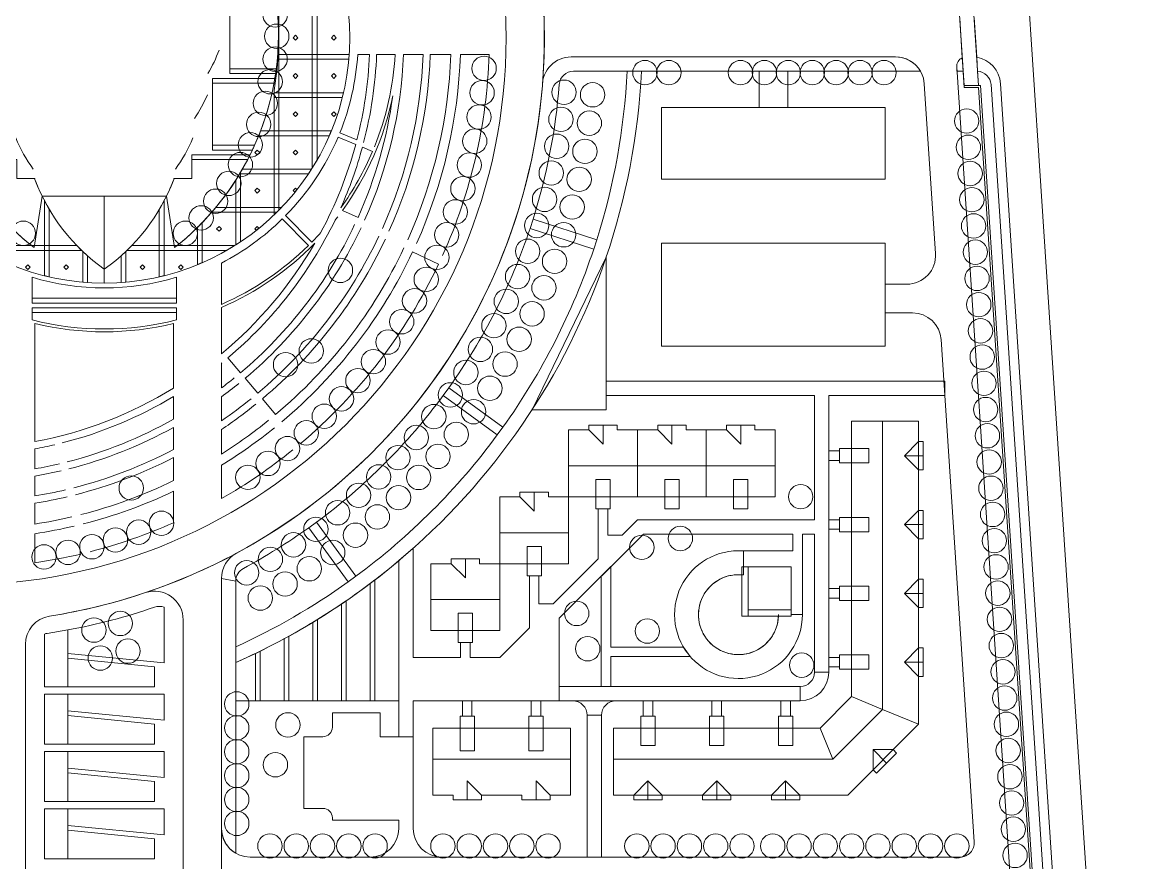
# Model space of a CAD drawing. Header units: metres. Extents: x -15673 to 64769, y -87680 to 34131.
# Drawn here: x 37935 to 61505, y -63884 to -46309 of the extents above; entities that cross this region are included whole.
import ezdxf

# ---------------------------------------------------------------- set-up
doc = ezdxf.new("R2010")
doc.units = ezdxf.units.M
for name, color, linetype, lineweight in [('11', 7, 'Continuous', 13), ('14', 7, 'Continuous', 13), ('16', 7, 'Continuous', 13), ('17', 7, 'Continuous', 13), ('29', 7, 'Continuous', 13), ('39', 7, 'Continuous', 13), ('41', 7, 'Continuous', 13), ('42', 7, 'Continuous', 13), ('43', 7, 'Continuous', 13), ('44', 7, 'Continuous', 13), ('9', 7, 'Continuous', 13)]:
    doc.layers.add(name, color=color, linetype=linetype, lineweight=lineweight)

msp = doc.modelspace()

# ---------------------------------------------------------------- linework, layer by layer
at = {"layer": '11'}
for centre in [(43218.526, -46150.501), (43252.526, -46595.501), (43217.526, -47075.501), (47588.594, -47267.772), (50952.28, -47356.684), (51452.28, -47356.684), (52952.28, -47356.684), (53452.28, -47356.684), (53952.28, -47356.684), (54452.28, -47356.684), (54952.28, -47356.684), (55452.28, -47356.684), (55952.28, -47356.684), (43113.526, -47547.501), (47546.91, -47778.418), (49260.04, -47767.246), (49857.625, -47821.03), (43012.281, -47998.764), (47481.514, -48286.571), (49196.162, -48334.177), (42874.117, -48440.125), (49790.732, -48414.717), (57682.37, -48369.736), (47392.546, -48791.132), (42699.978, -48868.569), (49106.914, -48897.671), (49697.271, -49004.805), (57718.533, -48918.546), (42491.052, -49281.17), (47280.2, -49291.007), (48992.474, -49456.594), (57754.696, -49467.356), (42248.768, -49675.108), (49577.431, -49590.107), (47144.719, -49785.114), (41974.781, -50047.694), (48853.073, -50009.82), (49431.451, -50169.442), (57790.86, -50016.165), (41670.961, -50396.381), (46986.396, -50272.382), (48688.992, -50556.234), (57827.023, -50564.975), (37950.563, -50718.787), (41339.385, -50718.787), (46805.574, -50751.757), (49251.499, -50749.771), (48500.562, -51094.737), (57863.186, -51113.785), (46602.644, -51222.199), (49062.303, -51305.561), (44584.13, -51495.483), (48288.162, -51624.243), (46378.048, -51682.691), (48839.879, -51860.058), (57899.349, -51662.595), (46132.269, -52132.235), (48052.219, -52143.687), (57935.513, -52211.405), (45865.842, -52569.857), (48592.8, -52404.017), (47793.209, -52652.023), (57971.676, -52760.214), (45579.343, -52994.61), (48321.567, -52936.344), (43974.13, -53180.483), (47511.654, -53148.226), (43436.13, -53467.483), (45273.392, -53405.573), (48026.723, -53455.965), (58007.839, -53309.024), (47208.12, -53631.297), (44948.652, -53801.857), (47708.864, -53961.836), (58044.003, -53857.834), (44605.827, -54182.603), (46883.218, -54100.265), (47368.629, -54452.936), (58080.166, -54406.644), (44245.659, -54546.986), (46537.604, -54554.183), (43868.928, -54894.218), (47006.703, -54928.277), (46171.973, -54992.138), (58116.329, -54955.454), (43476.449, -55223.547), (46623.816, -55386.902), (43069.074, -55534.259), (45787.061, -55413.249), (58152.492, -55504.264), (42647.683, -55825.681), (45383.644, -55816.666), (46220.738, -55827.886), (40208.13, -56048.483), (58188.656, -56053.073), (44962.533, -56201.578), (45798.281, -56250.343), (54209.578, -56230.153), (44524.578, -56567.209), (40840.64, -56786.503), (45357.297, -56653.421), (58224.819, -56601.883), (40363.401, -56972.89), (44070.66, -56912.823), (44898.672, -57036.308), (39385.511, -57278.093), (39878.008, -57136.872), (43601.692, -57237.725), (50887.578, -57290.153), (51694.578, -57105.153), (58260.982, -57150.693), (38383.486, -57491.08), (38886.977, -57396.248), (44423.331, -57398.234), (43118.621, -57541.259), (43932.231, -57738.469), (58297.146, -57699.503), (42622.418, -57822.814), (43426.36, -58056.328), (42906.739, -58351.172), (58333.309, -58248.313), (49526.578, -58673.153), (39980.214, -58882.678), (58369.472, -58797.122), (39426.989, -59022.079), (51002.578, -59042.153), (49756.578, -59411.153), (58405.636, -59345.932), (39560.501, -59607.035), (40139.837, -59461.056), (54232.578, -59756.153), (58441.799, -59894.742), (42415.759, -60566.611), (58477.962, -60443.552), (42415.759, -61066.611), (43484.578, -61005.153), (58514.125, -60992.362), (42415.759, -61566.611), (58550.289, -61541.172), (43224.578, -61839.153), (42415.759, -62066.611), (58586.452, -62089.981), (42415.759, -62566.611), (58622.615, -62638.791), (42415.759, -63066.611), (58658.779, -63187.601), (43109.188, -63539.466), (43659.188, -63539.466), (44209.188, -63539.466), (44759.188, -63539.466), (45309.188, -63539.466), (46727.188, -63539.466), (47277.188, -63539.466), (47827.188, -63539.466), (48377.188, -63539.466), (48927.188, -63539.466), (50783.188, -63539.466), (51333.188, -63539.466), (51883.188, -63539.466), (52433.188, -63539.466), (52983.188, -63539.466), (53626.188, -63539.466), (54176.188, -63539.466), (54726.188, -63539.466), (55276.188, -63539.466), (55826.188, -63539.466), (56376.188, -63539.466), (56926.188, -63539.466), (57476.188, -63539.466), (58694.942, -63736.411)]:
    msp.add_circle(centre, 255.324, dxfattribs=at)
at = {"layer": '14'}
for points in [[(57459.775, -45050.506), (57632.337, -47667.645), (57932.988, -47667.645), (59033.844, -64363.588), (60134.699, -81059.531), (59026.199, -81748.545), (41939.885, -79361.61), (41588.156, -79381.719), (40387.355, -79381.719), (37446.901, -78970.941), (37446.901, -78703.654), (17180.381, -75872.447), (9853.798, -47559.268), (10153.35, -47559.268), (9731.136, -45927.645)], [(43241.39, -47277.645), (42267.76, -47277.645), (42267.76, -47377.645), (43227.556, -47377.645), (43227.556, -47377.646)], [(57970.438, -47627.645), (57930.351, -47627.645), (57910.61, -47328.242)], [(58191.054, -47607.908), (59393.058, -65837.91), (60595.063, -84067.912), (41703.467, -81428.78)], [(41907.76, -47577.645), (41907.76, -47477.645), (43211.903, -47477.645)], [(41934.351, -79401.225), (59035.011, -81790.165), (60176.191, -81080.838), (57970.438, -47627.645)], [(42789.156, -48877.645), (41907.76, -48877.645), (41907.76, -48977.645), (42743.049, -48977.645)], [(42694.558, -49077.645), (41474.76, -49077.645), (41474.76, -49177.645), (42643.615, -49177.645)], [(38880.144, -59019.256), (38880.144, -59510.159), (40894.974, -59707.53), (40894.974, -58542.989)]]:
    msp.add_lwpolyline(points, dxfattribs=at)
for points in [[(38134.974, -52077.645), (41154.974, -52077.645), (41154.974, -52177.645), (38134.974, -52177.645)], [(38134.974, -52377.645), (41154.974, -52377.645), (41154.974, -52277.645), (38134.974, -52277.645)], [(38880.144, -60710.159), (40894.974, -60907.53), (40894.974, -60358.821), (38880.144, -60358.821)], [(38880.144, -61910.159), (40894.974, -62107.53), (40894.974, -61558.821), (38880.144, -61558.821)], [(38880.144, -63110.159), (40894.974, -63307.53), (40894.974, -62758.821), (38880.144, -62758.821)]]:
    msp.add_lwpolyline(points, close=True, dxfattribs=at)
for centre, radius, start, end in [((37607.634, -46549.197), 5680.655, 351.61426, 352.63249), ((57891.704, -47627.645), 300, 3.77237, 86.38686), ((37607.634, -46549.197), 5680.655, 349.56942, 350.59335), ((37607.634, -46549.197), 5680.655, 334.69134, 335.80202), ((37607.634, -46549.197), 5680.655, 332.43842, 333.57039), ((36598.04, -46627.645), 12600, 280.43497, 288.9864), ((40794.974, -58825.832), 300, 70.52878, 108.9864)]:
    msp.add_arc(centre, radius, start, end, dxfattribs=at)
at = {"layer": '16'}
for p, q in [((57609.919, -47327.645), (57591.303, -47045.307)), ((57910.61, -47328.242), (57891.342, -47036.013)), ((57891.342, -47036.013), (57910.61, -47328.242)), ((49459.222, -47327.645), (56716.21, -47327.645)), ((53011.838, -57366.2), (53011.838, -57868.586)), ((42094.974, -63171.79), (42094.974, -57939.14)), ((42394.974, -59371.097), (42394.974, -59699.966)), ((54499.47, -59901.661), (54799.47, -59901.661)), ((50344.543, -60501.661), (49444.543, -60501.661))]:
    msp.add_line(p, q, dxfattribs=at)
for points in [[(53338.688, -48083.466), (53938.688, -48083.466), (53938.688, -47327.645), (53338.688, -47327.645)], [(48611.877, -50426.031), (49943.394, -50858.667), (49881.59, -51048.879), (48550.073, -50616.243)], [(50142.209, -51215.183), (50142.209, -54414.75), (48591.831, -54414.75)], [(57225.628, -53814.75), (57225.628, -54114.75), (54799.47, -54114.75), (54799.47, -59901.661), (54499.47, -59901.661), (54499.47, -57012.531), (54245.188, -57012.531), (54245.188, -58698.466), (54011.838, -58698.466), (54011.838, -57698.466), (53011.838, -57698.466), (53011.838, -57366.2), (54045.188, -57366.2), (54045.188, -57012.531), (50920.473, -57012.531), (49159.159, -58773.844), (49159.159, -60501.661), (46106.069, -60501.661), (46106.069, -61251.661), (45806.069, -61251.661), (45806.07, -57568.495), (46106.069, -57308.815), (46106.069, -59591.889), (47096.209, -59591.889), (47096.209, -59283.325), (47296.209, -59283.325), (47296.209, -59591.889), (47916.851, -59591.889), (48536.209, -58972.531), (48536.209, -57883.325), (48736.209, -57883.325), (48736.209, -58472.531), (49036.209, -58472.531), (49976.209, -57532.531), (49976.209, -56483.325), (50176.209, -56483.325), (50176.209, -57032.531), (50476.209, -57032.531), (50796.209, -56712.531), (54499.47, -56712.531), (54499.47, -54114.75), (50142.209, -54114.75), (50142.209, -53814.75)], [(46850.112, -53952.605), (47982.768, -54775.528), (47865.211, -54937.331), (46732.555, -54114.408)], [(54799.47, -55472.531), (55025.099, -55472.531), (55025.099, -55272.531), (54799.47, -55272.531)], [(44084.803, -56762.16), (43923, -56879.717), (44745.922, -58012.373), (44907.726, -57894.816)], [(54799.47, -56912.531), (55025.099, -56912.531), (55025.099, -56712.531), (54799.47, -56712.531)], [(50039.816, -57893.187), (50039.816, -60201.661), (50239.816, -60201.661), (50239.816, -59575.466), (51900.793, -59575.466), (51756.917, -59375.466), (50239.816, -59375.466), (50239.816, -57693.187)], [(53111.838, -57698.466), (52981.838, -57698.466), (52981.838, -58728.466), (53111.838, -58728.466)], [(54799.47, -58352.531), (55025.099, -58352.531), (55025.099, -58152.531), (54799.47, -58152.531)], [(54011.838, -58598.466), (53111.838, -58598.466), (53111.838, -58728.466), (54011.838, -58728.466)], [(54799.47, -59792.531), (55025.099, -59792.531), (55025.099, -59592.531), (54799.47, -59592.531)], [(49159.159, -60201.661), (54199.47, -60201.661), (54199.47, -60501.661), (49159.159, -60501.661)], [(47135.099, -60822.531), (47335.099, -60822.531), (47335.099, -60501.661), (47135.099, -60501.661)], [(48575.099, -60822.531), (48775.099, -60822.531), (48775.099, -60501.661), (48575.099, -60501.661)], [(50915.099, -60822.531), (51115.099, -60822.531), (51115.099, -60501.661), (50915.099, -60501.661)], [(52355.099, -60822.531), (52555.099, -60822.531), (52555.099, -60501.661), (52355.099, -60501.661)], [(53795.099, -60822.531), (53995.099, -60822.531), (53995.099, -60501.661), (53795.099, -60501.661)], [(49744.543, -63771.79), (50044.543, -63771.79), (50044.543, -60801.661), (49744.543, -60801.661)]]:
    msp.add_lwpolyline(points, close=True, dxfattribs=at)
for points in [[(57473.911, -47240.804), (57479.637, -47327.645), (57609.919, -47327.645)], [(58191.054, -47607.908), (60595.063, -84067.912), (60797.36, -84096.173), (58390.187, -47588.17)], [(42094.974, -57939.14), (42394.974, -57995.908), (42394.974, -63691.405)], [(41294.974, -58807.039), (41294.974, -76276.821), (37994.974, -76276.821), (37994.974, -59321.532)]]:
    msp.add_lwpolyline(points, dxfattribs=at)
msp.add_circle((36598.04, -46627.645), 11450, dxfattribs=at)
for centre, radius, start, end in [((49410.596, -47631.541), 603.897, 90.14471, 180.15558), ((49409.071, -47627.645), 600, 90, 180.52647), ((56196.595, -47627.645), 600, 29.99998, 90.00001), ((57673.478, -47227.645), 200, 114.25969, 183.77236), ((57791.487, -47627.645), 600, 3.77237, 80.42), ((36598.04, -46627.645), 14300, 293.91494, 357.19419), ((49459.222, -47627.645), 300, 89.99996, 175.55406), ((49459.222, -47627.645), 300, 90, 175.55401), ((36598.04, -46627.645), 14000, 342.40926, 357.13402), ((57891.704, -47627.645), 300, 3.77237, 86.38687), ((36598.04, -46627.645), 12600, 342.45473, 355.55401), ((36598.041, -46627.646), 12250, 298.32481, 355.29161), ((36598.04, -46627.645), 12600, 324.45473, 341.54527), ((36598.04, -46627.645), 14000, 324.40926, 341.59074), ((36598.04, -46627.645), 12600, 306.45473, 323.54527), ((36598.04, -46627.645), 14000, 306.40926, 323.59074), ((42694.974, -57939.14), 600, 118.32483, 180.00001), ((42694.974, -57939.14), 600, 118.32482, 180), ((52908.954, -58698.466), 1336.233, 85.58413, 0), ((42694.974, -57995.908), 300, 118.20518, 180), ((42694.974, -57995.908), 300, 118.20514, 180.00006), ((52908.954, -58698.466), 836.233, 82.93288, 0), ((40694.974, -58807.039), 600, 360, 108.59203), ((36598.04, -46627.645), 14000, 294.46056, 305.59074), ((36598.043, -46627.655), 12249.99, 278.94019, 288.59204), ((38594.974, -59321.532), 600, 98.9402, 180.00001), ((54199.469, -59901.66), 300, 270.00002, 359.99998), ((54199.47, -59901.66), 600, 270.00001, 359.99999), ((49444.544, -60801.66), 300, 359.99996, 90.00004), ((50344.543, -60801.66), 300, 89.99999, 180.00001), ((42694.974, -63171.79), 600, 180, 240)]:
    msp.add_arc(centre, radius, start, end, dxfattribs=at)
at = {"layer": '17'}
for p, q in [((45727.98, -46977.645), (45341.038, -46977.645)), ((46311.737, -46977.645), (45901.459, -46977.645)), ((46892.092, -46977.645), (46461.833, -46977.645)), ((47692.521, -46977.645), (47092.205, -46977.645)), ((50580.529, -47327.645), (49459.222, -47327.645)), ((45255.099, -49005.555), (45043.043, -48917.718)), ((38344.239, -49939.835), (38175.49, -51018.205)), ((40945.709, -49939.835), (41114.458, -51018.205)), ((44951.746, -50385.465), (44626.622, -50239.212)), ((48611.877, -50426.031), (49943.394, -50858.667)), ((46635.634, -51366.498), (46093.061, -51110.344)), ((42094.974, -53954.945), (42094.974, -53435.451)), ((42494.012, -53637.861), (42230.109, -53324.085)), ((42854.465, -54066.433), (42590.562, -53752.657)), ((47982.768, -54775.528), (46850.112, -53952.605)), ((41094.974, -54133.649), (41094.974, -54607.82)), ((42094.974, -54644.011), (42094.974, -54141.62)), ((43227.79, -54510.311), (42951.014, -54181.229)), ((47865.211, -54937.33), (46732.555, -54114.408)), ((41094.974, -54779.559), (41094.974, -55244.837)), ((42094.974, -55338.198), (42094.974, -54825.244)), ((38194.974, -55647.368), (38194.974, -55230.686)), ((41094.974, -55413.685), (41094.974, -55894.122)), ((42094.974, -56270.971), (42094.974, -55573.802)), ((38194.974, -56215.565), (38194.974, -55799.663)), ((41094.974, -56775.926), (41094.974, -56115.932)), ((38194.974, -56803.096), (38194.974, -56367.599)), ((38194.974, -57612.171), (38194.974, -57005.497)), ((43923, -56879.717), (44745.922, -58012.373)), ((42394.974, -59371.097), (42394.974, -57995.908))]:
    msp.add_line(p, q, dxfattribs=at)
for points in [[(43241.39, -47277.645), (42267.76, -47277.645), (42267.76, -45977.645), (43259.464, -45977.646)], [(43194.417, -47577.645), (41907.76, -47577.645), (41907.76, -48877.645), (42789.156, -48877.645), (42789.157, -48877.645)], [(36646.333, -49177.645), (37815.188, -49177.645), (37815.188, -49575.466), (38190.81, -49575.466), (38193.453, -49592.192)], [(42643.615, -49177.645), (41474.76, -49177.645), (41474.76, -49575.466), (41099.138, -49575.466), (41096.495, -49592.192)], [(41154.974, -51638.123), (41154.974, -52177.645), (38134.974, -52177.645), (38134.974, -51638.123)], [(41154.974, -52530.641), (41154.974, -52277.645), (38134.974, -52277.645), (38134.974, -52530.641)]]:
    msp.add_lwpolyline(points, dxfattribs=at)
for points in [[(38880.144, -59610.637), (38880.144, -60208.821), (40694.974, -60208.821), (40694.974, -59788.417)], [(38880.144, -60810.637), (38880.144, -61408.821), (40694.974, -61408.821), (40694.974, -60988.417)], [(38880.144, -62010.637), (38880.144, -62608.821), (40694.974, -62608.821), (40694.974, -62188.417)], [(38880.144, -63210.637), (38880.144, -63808.821), (40694.974, -63808.821), (40694.974, -63388.417)]]:
    msp.add_lwpolyline(points, close=True, dxfattribs=at)
msp.add_circle((46805.574, -50751.757), 255.324, dxfattribs=at)
for centre, radius, start, end in [((37607.634, -46549.197), 5680.655, 352.63249, 5.7745), ((36598.04, -46627.645), 8750, 345.48841, 357.70756), ((36598.04, -46627.645), 9310, 335.77994, 357.84552), ((39637.445, -46626.601), 6100.643, 337.98759, 356.70125), ((36598.04, -46627.645), 9720, 335.77994, 357.93644), ((36598.04, -46627.645), 9870, 335.77994, 357.96781), ((36598.04, -46627.645), 10300, 335.77994, 358.05268), ((36598.04, -46627.645), 10500, 335.77994, 358.08979), ((36598.04, -46627.645), 11100, 335.77994, 358.19308), ((49459.222, -47627.645), 300, 90, 175.55401), ((36598.04, -46627.645), 14000, 342.40926, 357.13402), ((37607.634, -46549.197), 5680.655, 335.80202, 349.56942), ((36598.04, -46627.645), 12600, 342.45473, 355.55401), ((39644.974, -46627.645), 6153.066, 324.05886, 348.64144), ((36598.04, -46627.645), 9160, 335.77994, 352.39769), ((36598.04, -46627.645), 8750, 336.02479, 344.8277), ((39625.967, -46615.899), 6115.357, 324.31534, 336.99801), ((41682.314, -46549.197), 5680.655, 207.56158, 231.87878), ((37607.634, -46549.197), 5680.655, 308.12122, 332.43842), ((42009.867, -48143.386), 4082.163, 200.78801, 206.10852), ((37280.081, -48143.386), 4082.163, 333.89147, 339.21199), ((39644.974, -46627.645), 6153.066, 321.68156, 322.52263), ((36598.04, -46627.645), 8750, 310.06566, 334.15036), ((36598.04, -46627.645), 9160, 310.06566, 334.72751), ((36598.04, -46627.645), 9310, 310.06566, 334.72751), ((36598.04, -46627.645), 12600, 324.45473, 341.54527), ((36598.04, -46627.645), 9720, 310.06566, 334.72751), ((36598.04, -46627.645), 9870, 310.06566, 334.72751), ((36598.04, -46627.645), 10300, 310.06566, 334.72751), ((36598.04, -46627.645), 10500, 310.06566, 334.72751), ((36598.04, -46627.645), 14000, 324.40926, 341.59074), ((36598.04, -46627.645), 11100, 310.06566, 334.72751), ((39644.974, -46627.645), 5233.066, 253.22885, 286.77115), ((39644.974, -46627.645), 6093.066, 255.65129, 284.34871), ((36598.039, -46627.644), 8750.002, 308.91899, 309.01323), ((36598.04, -46627.645), 9160, 306.8772, 309.01323), ((36598.04, -46627.645), 9310, 306.18776, 309.01323), ((36598.04, -46627.645), 8750, 284.35137, 300.92631), ((36598.04, -46627.645), 9720, 304.43898, 309.01323), ((36598.04, -46627.645), 12600, 306.45473, 323.54527), ((36598.04, -46627.645), 9870, 303.84399, 309.01323), ((36598.04, -46627.645), 9160, 284.35137, 299.40183), ((36598.04, -46627.645), 10300, 302.25463, 309.01323), ((36598.04, -46627.645), 9310, 284.35137, 298.88295), ((36598.04, -46627.645), 10500, 301.56849, 309.01323), ((36598.04, -46627.645), 8750, 280.5158, 283.29894), ((36598.04, -46627.645), 14000, 306.40926, 323.59074), ((36598.04, -46627.645), 9720, 284.35137, 297.55808), ((36598.04, -46627.645), 11100, 299.68421, 309.01323), ((36598.04, -46627.645), 9160, 280.04012, 283.29894), ((36598.04, -46627.645), 9870, 284.35137, 297.1046), ((36598.04, -46627.645), 9310, 279.87672, 283.29894), ((36598.04, -46627.645), 9720, 279.4562, 283.29894), ((36598.04, -46627.645), 10300, 284.35137, 295.88686), ((36598.04, -46627.645), 9870, 279.3112, 283.29894), ((36598.04, -46627.645), 10500, 284.35137, 295.35842), ((36598.04, -46627.645), 10300, 278.91924, 283.29894), ((36598.04, -46627.645), 11100, 284.35137, 293.89922), ((36598.04, -46627.645), 10500, 278.748, 283.29894), ((36598.04, -46627.645), 12600, 298.20518, 305.54527), ((36598.04, -46627.645), 11100, 278.27173, 283.29894), ((42694.974, -57995.908), 300, 118.20518, 180), ((36598.04, -46627.645), 14000, 294.46056, 305.59074)]:
    msp.add_arc(centre, radius, start, end, dxfattribs=at)
at = {"layer": '29'}
for p, q in [((45190.915, -46977.645), (44946.5, -46977.645)), ((44572.523, -48614.586), (44928.925, -48762.21)), ((43437.232, -50349.198), (43985.462, -50904.506)), ((42094.934, -51342.034), (42094.974, -52206.441)), ((42094.974, -52271.91), (42094.974, -53241.549)), ((38194.974, -55078.077), (38194.974, -52607.422)), ((41094.974, -52607.422), (41094.974, -53958.238))]:
    msp.add_line(p, q, dxfattribs=at)
for points in [[(44903.755, -48859.957), (44903.3, -48859.835), (44534.473, -48707.062)], [(43914.351, -50974.815), (43914.298, -50974.761), (43366.298, -50419.678)], [(52981.838, -57865.415), (52981.838, -58728.466), (53744.649, -58728.466)], [(38394.974, -59104.569), (38394.974, -60208.821), (38880.144, -60208.821), (38880.144, -59019.256), (38450.859, -59090.673)]]:
    msp.add_lwpolyline(points, dxfattribs=at)
for points in [[(38880.144, -61408.821), (38394.974, -61408.821), (38394.974, -60358.821), (38880.144, -60358.821)], [(38880.144, -62608.821), (38394.974, -62608.821), (38394.974, -61558.821), (38880.144, -61558.821)], [(38880.144, -63808.821), (38394.974, -63808.821), (38394.974, -62758.821), (38880.144, -62758.821)]]:
    msp.add_lwpolyline(points, close=True, dxfattribs=at)
for centre, radius, start, end in [((39644.974, -46627.645), 5313.066, 338.03918, 356.22289), ((36598.04, -46627.645), 8600, 345.62867, 357.66755), ((39644.974, -46627.645), 5313.302, 315.53914, 336.96082), ((36598.04, -46627.645), 8600.471, 331.6415, 344.95623), ((39644.974, -46627.645), 5312.981, 297.45988, 314.4608), ((39644.974, -46627.645), 6093.551, 315.42304, 317.90212), ((36598.04, -46627.645), 8600, 309.73058, 329.99467), ((39644.974, -46627.645), 6153.066, 293.46417, 315.65708), ((39644.974, -46627.645), 6093.066, 293.7093, 314.48273), ((39644.974, -46627.645), 6153.066, 256.36977, 283.63023), ((36598.04, -46627.645), 8600, 280.70136, 301.52693), ((52908.954, -58698.466), 836.233, 84.99994, 357.94406), ((38494.974, -59387.412), 300, 98.45596, 109.47122)]:
    msp.add_arc(centre, radius, start, end, dxfattribs=at)
at = {"layer": '39'}
for points in [[(57763.064, -45090.506), (57930.351, -47627.645), (57629.7, -47627.645), (57462.412, -45090.506)], [(55977.188, -49583.466), (51300.188, -49583.466), (51300.188, -48083.466), (55977.188, -48083.466)], [(51300.188, -53083.466), (55977.188, -53083.466), (55977.188, -50926.466), (51300.188, -50926.466)], [(55925.099, -60681.77), (56675.099, -60992.43), (56675.099, -54652.531), (55925.099, -54652.531)], [(49356.209, -54833.325), (49356.209, -55583.325), (50796.209, -55583.325), (50796.209, -54833.325), (50372.99, -54833.325), (50372.99, -54733.325), (50076.209, -54733.325), (50076.209, -55130.107), (49779.427, -54833.325)], [(50796.209, -54833.325), (50796.209, -55583.325), (52236.209, -55583.325), (52236.209, -54833.325), (51812.99, -54833.325), (51812.99, -54733.325), (51516.209, -54733.325), (51516.209, -55130.107), (51219.427, -54833.325)], [(52236.209, -54833.325), (52236.209, -55583.325), (53676.209, -55583.325), (53676.209, -54833.325), (53252.99, -54833.325), (53252.99, -54733.325), (52956.209, -54733.325), (52956.209, -55130.107), (52659.427, -54833.325)], [(56378.317, -55372.531), (56775.099, -55372.531), (56775.099, -55075.749), (56675.099, -55075.749)], [(47916.209, -56233.325), (47916.209, -56983.325), (49356.209, -56983.325), (49356.209, -56233.325), (48932.99, -56233.325), (48932.99, -56133.325), (48636.209, -56133.325), (48636.209, -56530.107), (48339.427, -56233.325)], [(56378.317, -56812.531), (56775.099, -56812.531), (56775.099, -56515.749), (56675.099, -56515.749)], [(46476.209, -57633.325), (46476.209, -58383.325), (47916.209, -58383.325), (47916.209, -57633.325), (47492.99, -57633.325), (47492.99, -57533.325), (47196.209, -57533.325), (47196.209, -57930.107), (46899.427, -57633.325)], [(56378.317, -58252.531), (56775.099, -58252.531), (56775.099, -57955.749), (56675.099, -57955.749)], [(56378.317, -59692.531), (56775.099, -59692.531), (56775.099, -59395.749), (56675.099, -59395.749)], [(55275.099, -60412.531), (55925.099, -60681.77), (54884.338, -61722.531), (54615.099, -61072.531)], [(46515.099, -61072.531), (49395.099, -61072.531), (49395.099, -61722.531), (46515.099, -61722.531)], [(50295.099, -61072.531), (54615.099, -61072.531), (54884.338, -61722.531), (50295.099, -61722.531)], [(55725.192, -61522.624), (56005.759, -61803.191), (56215.615, -61593.335), (56144.905, -61522.624)], [(47235.099, -62175.749), (47235.099, -62572.531), (47531.88, -62572.531), (47531.88, -62472.531)], [(48675.099, -62175.749), (48675.099, -62572.531), (48971.88, -62572.531), (48971.88, -62472.531)], [(51015.099, -62175.749), (51015.099, -62572.531), (51311.88, -62572.531), (51311.88, -62472.531)], [(52455.099, -62175.749), (52455.099, -62572.531), (52751.88, -62572.531), (52751.88, -62472.531)], [(53895.099, -62175.749), (53895.099, -62572.531), (54191.88, -62572.531), (54191.88, -62472.531)]]:
    msp.add_lwpolyline(points, close=True, dxfattribs=at)
for centre, radius, start, end in [((39144.086, -45810.398), 3093.88, 329.59893, 339.63368), ((37819.058, -45986.524), 4385.492, 327.8529, 335.30067), ((40859.454, -47424.219), 3331.798, 202.95099, 215.86356), ((38430.494, -47424.219), 3331.798, 324.13644, 337.04901), ((42009.867, -48143.386), 4082.164, 200.78801, 234.59703), ((37280.081, -48143.386), 4082.164, 305.40298, 339.21199)]:
    msp.add_arc(centre, radius, start, end, dxfattribs=at)
at = {"layer": '41'}
for points in [[(44094.974, -47076.751), (43994.974, -47076.751), (43994.974, -46976.751), (44094.974, -46976.751)], [(43294.974, -47876.751), (43194.974, -47876.751), (43194.974, -47776.751), (43294.974, -47776.751)], [(44094.974, -47876.751), (43994.974, -47876.751), (43994.974, -47776.751), (44094.974, -47776.751)], [(43294.974, -48676.751), (43194.974, -48676.751), (43194.974, -48576.751), (43294.974, -48576.751)], [(44094.974, -48676.751), (43994.974, -48676.751), (43994.974, -48576.751), (44094.974, -48576.751)], [(43294.974, -49476.751), (43194.974, -49476.751), (43194.974, -49376.751), (43294.974, -49376.751)], [(42494.974, -50276.751), (42394.974, -50276.751), (42394.974, -50176.751), (42494.974, -50176.751)], [(43253.207, -50276.751), (43194.974, -50276.751), (43194.974, -50176.751), (43294.974, -50176.751), (43294.974, -50234.995)], [(38394.974, -51076.751), (38494.974, -51076.751), (38494.974, -50976.751), (38394.974, -50976.751)], [(40894.974, -51076.751), (40794.974, -51076.751), (40794.974, -50976.751), (40894.974, -50976.751)], [(41694.974, -51076.751), (41594.974, -51076.751), (41594.974, -50976.751), (41694.974, -50976.751)]]:
    msp.add_lwpolyline(points, close=True, dxfattribs=at)
at = {"layer": '42'}
for points in [[(43294.974, -43018.508), (43194.974, -43018.508), (43194.974, -45523.779), (43221.033, -45677.645), (43235.649, -45777.645), (43248.456, -45877.645), (43259.464, -45977.645), (43276.067, -46176.751), (43294.974, -46627.645)], [(44094.974, -44069.156), (43994.974, -43902.6), (43994.974, -49352.691), (44094.974, -49186.135)], [(43294.974, -50234.995), (43194.974, -50335.188), (43194.974, -47729.724), (43221.033, -47575.857), (43235.649, -47475.857), (43248.456, -47375.857), (43259.464, -47275.857), (43276.067, -47076.751), (43294.974, -46625.857)], [(43644.974, -46676.751), (43594.974, -46626.751), (43644.974, -46576.751), (43694.974, -46626.751)], [(44444.974, -46676.751), (44394.974, -46626.751), (44444.974, -46576.751), (44494.974, -46626.751)], [(44758.199, -47076.751), (43276.067, -47076.751), (43281.753, -46976.751), (44766.033, -46976.751)], [(43644.974, -47476.751), (43594.974, -47426.751), (43644.974, -47376.751), (43694.974, -47426.751)], [(44444.974, -47476.751), (44394.974, -47426.751), (44444.974, -47376.751), (44494.974, -47426.751)], [(44623.291, -47876.751), (43194.974, -47876.751), (43194.974, -47776.751), (44647.355, -47776.751)], [(43644.974, -48276.751), (43594.974, -48226.751), (43644.974, -48176.751), (43694.974, -48226.751)], [(44444.974, -48276.751), (44394.974, -48226.751), (44444.974, -48176.751), (44494.974, -48226.751)], [(44350.524, -48676.751), (42874.831, -48676.751), (42914.127, -48576.751), (44392.856, -48576.751)], [(42844.974, -49076.751), (42794.974, -49026.751), (42844.974, -48976.751), (42894.974, -49026.751)], [(43644.974, -49076.751), (43594.974, -49026.751), (43644.974, -48976.751), (43694.974, -49026.751)], [(42494.974, -50895.034), (42494.974, -49444.668), (42394.974, -49607.174), (42394.974, -50960.124)], [(43913.554, -49476.751), (42475.824, -49476.751), (42534.579, -49376.751), (43978.674, -49376.751)], [(42844.974, -49876.751), (42794.974, -49826.751), (42844.974, -49776.751), (42894.974, -49826.751)], [(43629.776, -49861.553), (43594.974, -49826.751), (43644.974, -49776.751), (43674.238, -49806.015)], [(38394.974, -51604.398), (38494.974, -51628.444), (38494.974, -50219.34), (38394.974, -50039.858)], [(40894.974, -51604.398), (40794.974, -51628.444), (40794.974, -50219.34), (40894.974, -50039.858)], [(43253.207, -50276.751), (41894.262, -50276.751), (41979.212, -50176.751), (43351.66, -50176.751)], [(41694.974, -51331.797), (41694.974, -50494.257), (41594.974, -50595.302), (41594.974, -51374.107)], [(42044.974, -50676.751), (41994.974, -50626.751), (42044.974, -50576.751), (42094.974, -50626.751)], [(42879.683, -50611.46), (42844.974, -50576.751), (42794.974, -50626.751), (42824.132, -50655.91)], [(37088.04, -51076.751), (38394.974, -51076.751), (38394.974, -50976.751), (36921.357, -50976.751)], [(38394.974, -51076.751), (39170.955, -51076.751), (39071.143, -50976.751), (38394.974, -50976.751)], [(39194.974, -51739.161), (39294.974, -51746.978), (39294.974, -51191.896), (39194.974, -51099.808)], [(40094.974, -51739.161), (39994.974, -51746.978), (39994.974, -51191.896), (40094.974, -51099.808)], [(40894.974, -51076.751), (40118.993, -51076.751), (40218.804, -50976.751), (40894.974, -50976.751)], [(42201.908, -51076.751), (40894.974, -51076.751), (40894.974, -50976.751), (42368.592, -50976.751)], [(38044.974, -51476.751), (38094.974, -51426.751), (38044.974, -51376.751), (37994.974, -51426.751)], [(38844.974, -51476.751), (38894.974, -51426.751), (38844.974, -51376.751), (38794.974, -51426.751)], [(40444.974, -51476.751), (40394.974, -51426.751), (40444.974, -51376.751), (40494.974, -51426.751)], [(41244.974, -51476.751), (41194.974, -51426.751), (41244.974, -51376.751), (41294.974, -51426.751)], [(45206.069, -58046.57), (45306.069, -57970.495), (45306.069, -60501.661), (45206.069, -60501.661)], [(44606.069, -58475.07), (44706.069, -58406.859), (44706.069, -60501.661), (44606.069, -60501.661)], [(44006.069, -58859.208), (44106.069, -58798.081), (44106.069, -60501.661), (44006.069, -60501.661)], [(43406.069, -59203.048), (43506.069, -59148.394), (43506.069, -60501.661), (43406.069, -60501.661)], [(42806.069, -59509.818), (42806.069, -60501.661), (42906.069, -60501.661), (42906.069, -59461.147)]]:
    msp.add_lwpolyline(points, close=True, dxfattribs=at)
at = {"layer": '43'}
msp.add_line((45806.069, -57568.496), (45806.07, -57568.495), dxfattribs=at)
for points in [[(38176.282, -51013.147), (38344.239, -49939.835), (39644.974, -49939.835), (39644.974, -51760.712)], [(41113.666, -51013.147), (40945.709, -49939.835), (39644.974, -49939.835), (39644.974, -51760.712)], [(45806.07, -57568.495), (45806.069, -60501.661), (42394.974, -60501.661), (42394.974, -59699.966)]]:
    msp.add_lwpolyline(points, dxfattribs=at)
msp.add_lwpolyline([(53111.838, -57698.466), (54011.838, -57698.466), (54011.838, -58598.466), (53111.838, -58598.466)], close=True, dxfattribs=at)
for centre, radius, start, end in [((39644.974, -46627.645), 5133.066, 90, 270), ((39644.974, -46627.645), 5133.066, 270, 90), ((41682.314, -46549.197), 5680.655, 128.96333, 231.87878), ((37607.634, -46549.197), 5680.655, 308.12122, 51.03667), ((36598.038, -46627.642), 14300.004, 293.91494, 310.08461)]:
    msp.add_arc(centre, radius, start, end, dxfattribs=at)
at = {"layer": '44'}
for p, q in [((57536.833, -46219.195), (57591.303, -47045.307)), ((57836.288, -46201.045), (57891.342, -47036.013)), ((56196.595, -47027.645), (49409.071, -47027.645)), ((57473.911, -47240.804), (59574.081, -79092.697)), ((57029.749, -51143.99), (56795.295, -47588.17)), ((57841.288, -63452.052), (57148.433, -52943.99)), ((42094.974, -64721.79), (42094.974, -63171.79)), ((45206.069, -63771.79), (46706.069, -63771.79))]:
    msp.add_line(p, q, dxfattribs=at)
for points in [[(58390.187, -47588.17), (60797.36, -84096.173), (61505.402, -84195.085), (54227.272, 26187.481), (53528.789, 26141.426), (53915.146, 20281.804)], [(56549.733, -52383.466), (55977.188, -52383.466), (55977.188, -51783.466), (56431.049, -51783.466)], [(42094.974, -57939.14), (42094.974, -77730.392), (41827.987, -78921.899)], [(37994.974, -59321.532), (37994.974, -76276.821), (41294.974, -76276.821), (41294.974, -58807.039)], [(46106.069, -63171.79), (46106.069, -61251.661), (45416.069, -61251.661), (45416.069, -60751.661), (44416.069, -60751.661), (44416.069, -61051.661)], [(44216.069, -61251.661), (43816.069, -61251.661), (43816.069, -62751.661), (44216.069, -62751.661)], [(44416.069, -62951.661), (44416.069, -63001.661), (45806.069, -63001.661), (45806.069, -63171.79)], [(42694.974, -63771.79), (45206.069, -63771.79), (57541.938, -63771.79)]]:
    msp.add_lwpolyline(points, dxfattribs=at)
msp.add_circle((36598.04, -46627.645), 11450, dxfattribs=at)
for centre, radius, start, end in [((36598.04, -46627.645), 12250, 80.83406, 269.98633), ((36598.04, -46627.645), 12250, 278.94019, 71.64302), ((36598.04, -46627.645), 12252.385, 355.29263, 4.46333), ((49409.071, -47627.645), 600, 90, 180.52647), ((56196.595, -47627.645), 600, 3.77237, 90), ((57673.477, -47227.645), 200, 114.25968, 183.77237), ((57791.487, -47627.645), 600, 3.77237, 80.42001), ((56431.049, -51183.466), 600, 270, 3.77237), ((56549.733, -52983.466), 600, 3.77237, 90), ((36598.04, -46627.645), 12250, 288.59203, 298.32482), ((42694.974, -57939.14), 600, 118.32482, 180), ((40694.974, -58807.039), 600, 0, 108.59203), ((38594.974, -59321.532), 600, 98.94019, 180), ((44216.069, -61051.66), 200, 270, 0), ((44216.069, -62951.66), 200, 0, 90), ((42694.974, -63171.79), 600, 180, 270), ((45206.069, -63171.79), 600, 270, 0), ((46706.069, -63171.79), 600, 180, 270), ((57541.938, -63471.79), 300, 270, 3.77237)]:
    msp.add_arc(centre, radius, start, end, dxfattribs=at)
at = {"layer": '9'}
for points in [[(55275.099, -60412.531), (55925.099, -60681.77), (55925.099, -54652.531), (55275.099, -54652.531)], [(49779.427, -54733.325), (50076.209, -54733.325), (50076.209, -55130.107), (49779.427, -54833.325)], [(51219.427, -54733.325), (51516.209, -54733.325), (51516.209, -55130.107), (51219.427, -54833.325)], [(52659.427, -54733.325), (52956.209, -54733.325), (52956.209, -55130.107), (52659.427, -54833.325)], [(55025.099, -55522.531), (55637.806, -55522.531), (55637.806, -55222.531), (55025.099, -55222.531)], [(56378.317, -55372.531), (56775.099, -55372.531), (56775.099, -55669.312), (56675.099, -55669.312)], [(49356.209, -56233.325), (50796.209, -56233.325), (50796.209, -55583.325), (49356.209, -55583.325)], [(50796.209, -56233.325), (52236.209, -56233.325), (52236.209, -55583.325), (50796.209, -55583.325)], [(52236.209, -56233.325), (53676.209, -56233.325), (53676.209, -55583.325), (52236.209, -55583.325)], [(49926.209, -56483.325), (50226.209, -56483.325), (50226.209, -55870.618), (49926.209, -55870.618)], [(51366.209, -56483.325), (51666.209, -56483.325), (51666.209, -55870.618), (51366.209, -55870.618)], [(52806.209, -56483.325), (53106.209, -56483.325), (53106.209, -55870.618), (52806.209, -55870.618)], [(48339.427, -56133.325), (48636.209, -56133.325), (48636.209, -56530.107), (48339.427, -56233.325)], [(55025.099, -56962.531), (55637.806, -56962.531), (55637.806, -56662.531), (55025.099, -56662.531)], [(47916.209, -57633.325), (49356.209, -57633.325), (49356.209, -56983.325), (47916.209, -56983.325)], [(56378.317, -56812.531), (56775.099, -56812.531), (56775.099, -57109.312), (56675.099, -57109.312)], [(48486.209, -57883.325), (48786.209, -57883.325), (48786.209, -57270.618), (48486.209, -57270.618)], [(46899.427, -57533.325), (47196.209, -57533.325), (47196.209, -57930.107), (46899.427, -57633.325)], [(55025.099, -58402.531), (55637.806, -58402.531), (55637.806, -58102.531), (55025.099, -58102.531)], [(46476.209, -59033.325), (47916.209, -59033.325), (47916.209, -58383.325), (46476.209, -58383.325)], [(56378.317, -58252.531), (56775.099, -58252.531), (56775.099, -58549.312), (56675.099, -58549.312)], [(47046.209, -59283.325), (47346.209, -59283.325), (47346.209, -58670.618), (47046.209, -58670.618)], [(55025.099, -59842.531), (55637.806, -59842.531), (55637.806, -59542.531), (55025.099, -59542.531)], [(56378.317, -59692.531), (56775.099, -59692.531), (56775.099, -59989.312), (56675.099, -59989.312)], [(50295.099, -62472.531), (50295.099, -61722.531), (54884.338, -61722.531), (55925.099, -60681.77), (56675.099, -60992.43), (55194.998, -62472.531)], [(47085.099, -60822.531), (47385.099, -60822.531), (47385.099, -61549.051), (47085.099, -61549.051)], [(48525.099, -61549.051), (48825.099, -61549.051), (48825.099, -60822.531), (48525.099, -60822.531)], [(50865.099, -61435.238), (51165.099, -61435.238), (51165.099, -60822.531), (50865.099, -60822.531)], [(52305.099, -61435.238), (52605.099, -61435.238), (52605.099, -60822.531), (52305.099, -60822.531)], [(53745.099, -60822.531), (54045.099, -60822.531), (54045.099, -61435.238), (53745.099, -61435.238)], [(46515.099, -61722.531), (49395.099, -61722.531), (49395.099, -62472.531), (48971.88, -62472.531), (48675.099, -62175.749), (48675.099, -62572.531), (48378.317, -62572.531), (48378.317, -62472.531), (47531.88, -62472.531), (47235.099, -62175.749), (47235.099, -62572.531), (46938.317, -62572.531), (46938.317, -62472.531), (46515.099, -62472.531)], [(55725.192, -61522.624), (56005.759, -61803.191), (55795.903, -62013.047), (55725.192, -61942.336)], [(51015.099, -62175.749), (51015.099, -62572.531), (50718.317, -62572.531), (50718.317, -62472.531)], [(52455.099, -62175.749), (52455.099, -62572.531), (52158.317, -62572.531), (52158.317, -62472.531)], [(53895.099, -62175.749), (53895.099, -62572.531), (53598.317, -62572.531), (53598.317, -62472.531)]]:
    msp.add_lwpolyline(points, close=True, dxfattribs=at)

doc.saveas('drawing.dxf')
